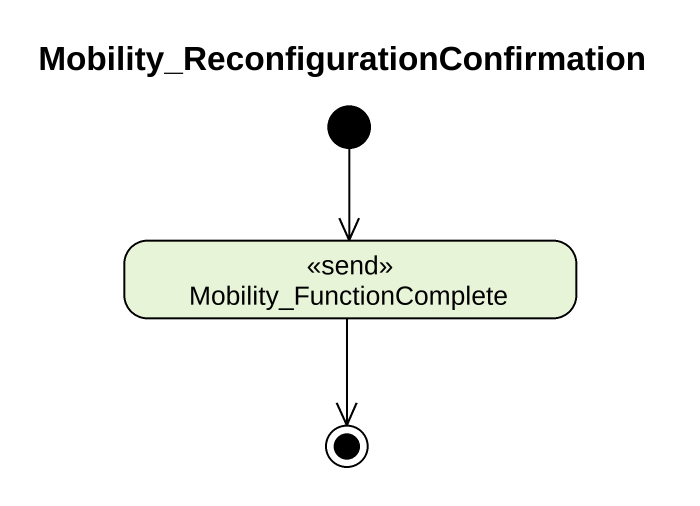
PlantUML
@startuml
title Mobility_ReconfigurationConfirmation
hide empty description
state Mobility_FunctionComplete <<send>>
[*] --> Mobility_FunctionComplete
Mobility_FunctionComplete --> [*]
@enduml
